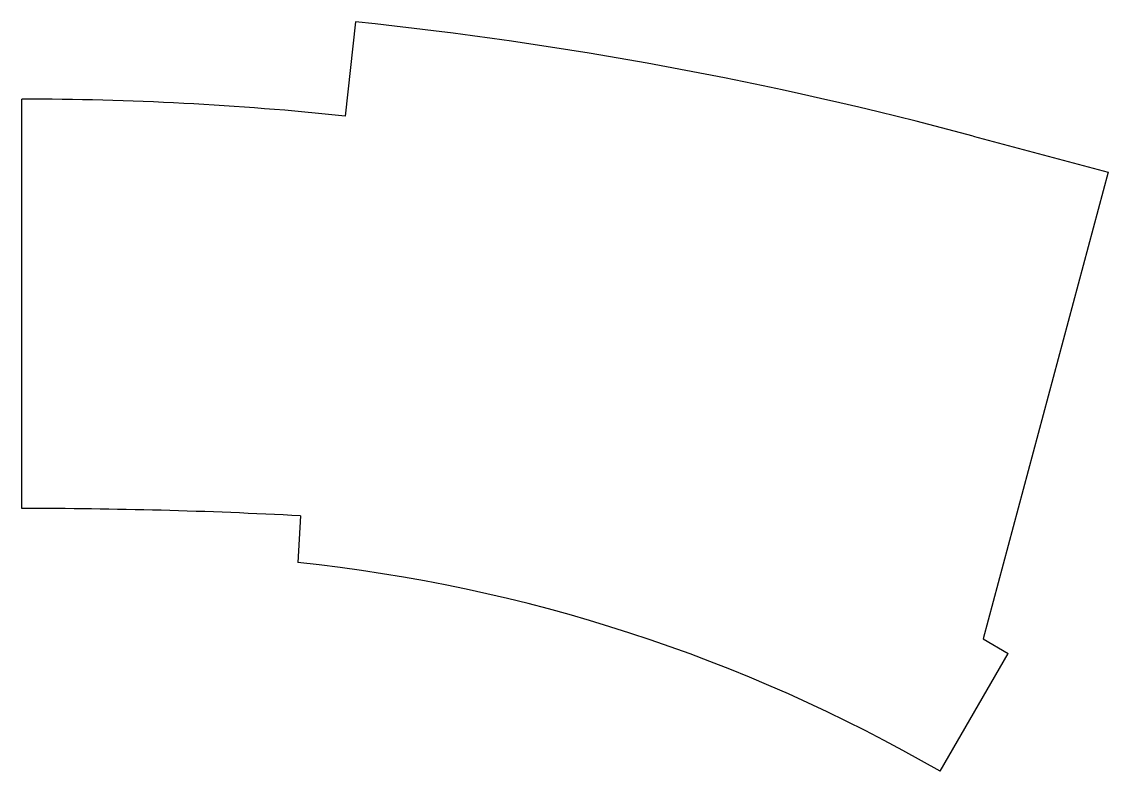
# Model space of a CAD drawing. Extents: x 0 to 152, y -18 to 87.
import ezdxf

# ---------------------------------------------------------------- set-up
doc = ezdxf.new("R2010")
doc.units = 0
doc.layers.add('BLACK', color=7, linetype='CONTINUOUS')

msp = doc.modelspace()

# ---------------------------------------------------------------- linework, layer by layer
at = {"layer": 'BLACK', "linetype": 'CONTINUOUS'}
for p, q in [((46.7586, 87.2064), (45.3212, 73.9953)), ((-0.000001, 19.0496), (-0.00254, 76.3658)), ((133.309, 71.2013), (152.22, 66.134)), ((152.22, 66.134), (134.671, 0.8001)), ((39.0525, 18.0111), (38.6941, 11.4704)), ((134.671, 0.8001), (138.176, -1.27)), ((128.651, -17.7495), (138.176, -1.27))]:
    msp.add_line(p, q, dxfattribs=at)
at = {"layer": 'BLACK'}
for centre, radius, start, end in [((-12.0345, -472.75), 563.034, 75.04, 84.0061), ((0.00254, -358.013), 434.379, 84.0114, 90.0007), ((0, -715.792), 734.842, 86.9536, 90), ((15.0749, -214.325), 227.028, 59.9818, 84.0283)]:
    msp.add_arc(centre, radius, start, end, dxfattribs=at)

doc.saveas('drawing.dxf')
